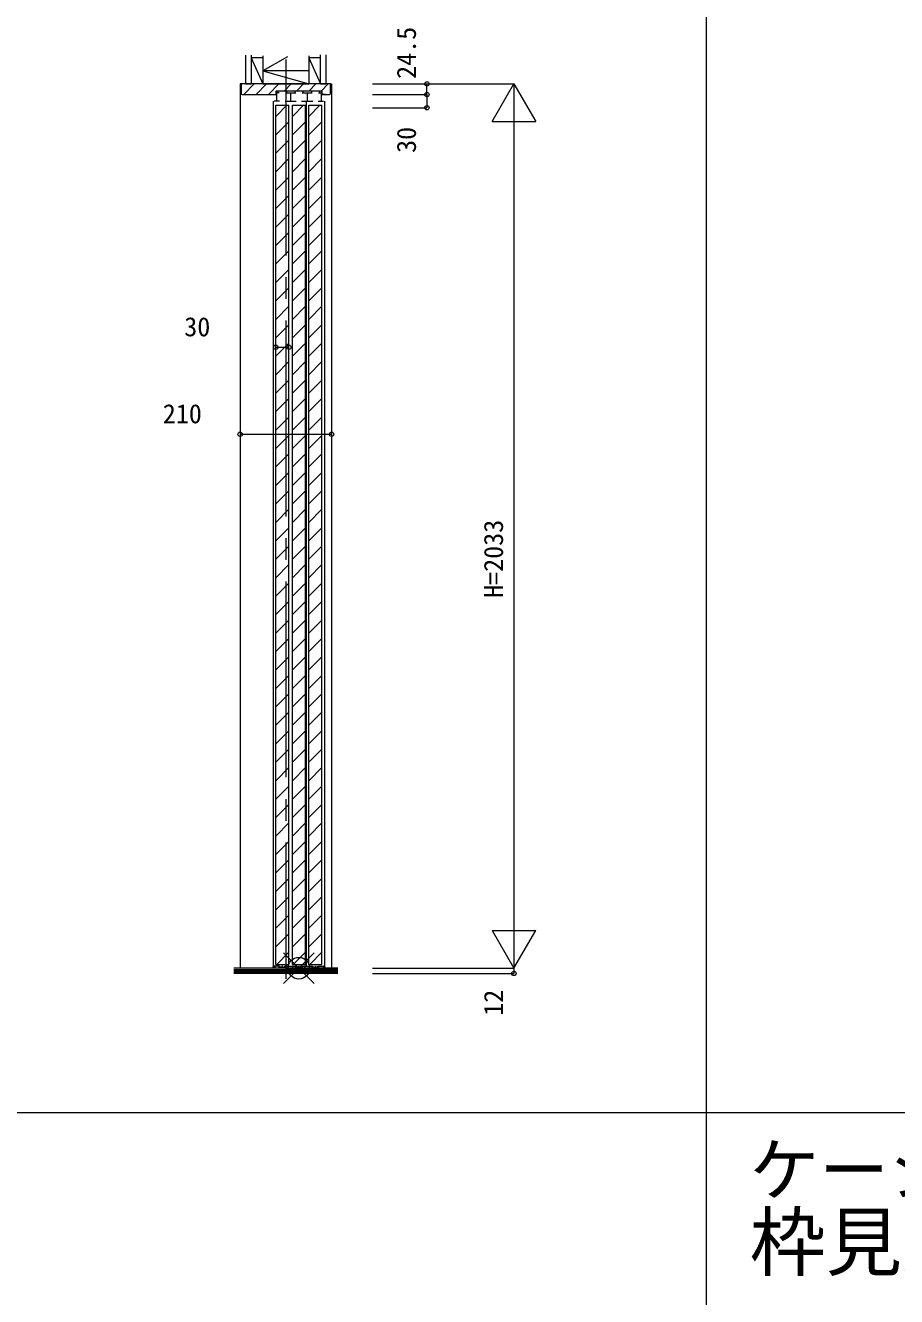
# Model space of a CAD drawing. Units: millimetres, scale not verified. Extents: x -14342 to 14341, y -10000 to 10000.
# Drawn here: x -4506 to -2504, y -7175 to -4253 of the extents above; entities that cross this region are included whole.
import ezdxf
from ezdxf.enums import TextEntityAlignment as Align

# ---------------------------------------------------------------- set-up
doc = ezdxf.new("R2010")
doc.units = ezdxf.units.MM
doc.header["$LTSCALE"] = 50
doc.linetypes.add('CHAIN2', pattern=[12, 9, -1, 1, -1])
for name, color, linetype, lineweight in [('0-0_0', 7, 'Continuous', 9), ('0-3_YKK_11', 2, 'Continuous', 18), ('0-4_YKK_12', 1, 'Continuous', 18), ('0-5_YKK_13', 7, 'Continuous', 9), ('0-6_YKK_D', 4, 'Continuous', 18)]:
    doc.layers.add(name, color=color, linetype=linetype, lineweight=lineweight)
doc.layers.add('0-1_USER1', color=7, linetype='Continuous')
doc.styles.add('ＭＳ ゴシック', font='')
doc.styles.get('ＭＳ ゴシック').set_extended_font_data('MS Gothic')

msp = doc.modelspace()

# ---------------------------------------------------------------- linework, layer by layer
at = {"layer": '0-0_0'}
for p, q in [((-2940.51, -10000), (-2940.51, 9500)), ((-14340.51, -6752.5), (14159.49, -6752.5))]:
    msp.add_line(p, q, dxfattribs=at)
at = {"layer": '0-3_YKK_11'}
for p, q in [((-3708.02, -4387.5), (-3383.02, -4387.5)), ((-3583.02, -4412), (-3583.02, -4442)), ((-3433.02, -4474.1), (-3383.02, -4387.5)), ((-3383.02, -4387.5), (-3333.02, -4474.1)), ((-3383.02, -4387.5), (-3383.02, -6420.5)), ((-3708.02, -4442), (-3583.02, -4442)), ((-3433.02, -4474.1), (-3333.02, -4474.1)), ((-3930.2, -4992.78), (-3900.2, -4992.78)), ((-4012.2, -5192.78), (-3802.2, -5192.78)), ((-3433.02, -6333.9), (-3333.02, -6333.9)), ((-3433.02, -6333.9), (-3383.02, -6420.5)), ((-3383.02, -6420.5), (-3333.02, -6333.9)), ((-3708.02, -6420.5), (-3383.02, -6420.5)), ((-3383.02, -6420.5), (-3383.02, -6432.5)), ((-3708.02, -6432.5), (-3383.02, -6432.5))]:
    msp.add_line(p, q, dxfattribs=at)
msp.add_lwpolyline([(-3708.02, -4412), (-3583.02, -4412), (-3583.02, -4387.5)], dxfattribs=at)
for centre in [(-3583.02, -4387.5), (-3583.02, -4412), (-3583.02, -4442), (-3930.2, -4992.78), (-3900.2, -4992.78), (-4012.2, -5192.78), (-3802.2, -5192.78), (-3383.02, -6432.5)]:
    msp.add_circle(centre, 5, dxfattribs=at)
at = {"layer": '0-4_YKK_12'}
for p, q in [((-3912.55, -6455.86), (-3841.84, -6385.14)), ((-3912.55, -6385.14), (-3841.84, -6455.86))]:
    msp.add_line(p, q, dxfattribs=at)
msp.add_circle((-3877.2, -6420.5), 25, dxfattribs=at)
at = {"layer": '0-5_YKK_13'}
for p, q in [((-3999.2, -4387.5), (-3999.2, -4321.06)), ((-3986.7, -4321.06), (-3986.7, -4387.5)), ((-3959.7, -4323.1), (-3959.7, -4387.5)), ((-3903.34, -4324.96), (-3959.7, -4357.5)), ((-3854.7, -4323.1), (-3854.7, -4387.5)), ((-3827.7, -4387.5), (-3827.7, -4320.58)), ((-3815.2, -4320.58), (-3815.2, -4387.5)), ((-3959.7, -4327.5), (-3986.7, -4327.5)), ((-3986.7, -4327.5), (-3959.7, -4387.5)), ((-3827.7, -4327.5), (-3854.7, -4327.5)), ((-3854.7, -4327.5), (-3827.7, -4387.5)), ((-3959.7, -4357.5), (-3854.7, -4387.5)), ((-3854.7, -4357.5), (-3959.7, -4357.5)), ((-4026.43, -6423.5), (-3907.2, -6423.5)), ((-4026.43, -6426.5), (-3907.2, -6426.5)), ((-4026.43, -6429.5), (-3907.2, -6429.5)), ((-3788.02, -6423.5), (-3907.2, -6423.5)), ((-3788.02, -6426.5), (-3907.2, -6426.5)), ((-3788.02, -6429.5), (-3907.2, -6429.5)), ((-3788.02, -6432.5), (-4026.43, -6432.5))]:
    msp.add_line(p, q, dxfattribs=at)
at = {"layer": '0-5_YKK_13', "linetype": 'CHAIN2'}
msp.add_line((-3907.2, -4331.51), (-3907.2, -6445.03), dxfattribs=at)
at = {"layer": '0-5_YKK_13'}
msp.add_lwpolyline([(-3788.02, -6420.5), (-3907.2, -6420.5), (-4026.43, -6420.5)], dxfattribs=at)
at = {"layer": '0-6_YKK_D'}
for p, q in [((-4009.7, -4389.32), (-4007.88, -4387.5)), ((-4003.59, -4411.5), (-3979.59, -4387.5)), ((-3999.2, -4387.5), (-3986.7, -4387.5)), ((-3975.31, -4411.5), (-3951.31, -4387.5)), ((-3959.7, -4387.5), (-3854.7, -4387.5)), ((-3947.02, -4411.5), (-3923.02, -4387.5)), ((-3938, -4411.7), (-3928.3, -4411.7)), ((-3924.6, -4403.1), (-3905.8, -4403.1)), ((-3924.6, -4408.2), (-3924.6, -4403.1)), ((-3910.34, -4403.1), (-3894.74, -4387.5)), ((-3907.8, -4408.2), (-3884.6, -4408.2)), ((-3905.8, -4403.1), (-3905.8, -4408.2)), ((-3896.2, -4408.2), (-3896.2, -4426.7)), ((-3886.6, -4403.1), (-3886.6, -4408.2)), ((-3882.05, -4403.1), (-3866.45, -4387.5)), ((-3869.8, -4408.2), (-3846.6, -4408.2)), ((-3867.8, -4403.1), (-3867.8, -4408.2)), ((-3858.2, -4408.2), (-3858.2, -4426.7)), ((-3853.77, -4403.1), (-3838.17, -4387.5)), ((-3848.6, -4403.1), (-3848.6, -4408.2)), ((-3827.7, -4387.5), (-3815.2, -4387.5)), ((-3816.4, -4411.7), (-3826.1, -4411.7)), ((-3825.49, -4403.1), (-3809.89, -4387.5)), ((-3936.2, -4426.88), (-3936.2, -6418.77)), ((-3921.4, -4426.7), (-3934, -4426.7)), ((-3930.2, -4436.5), (-3900.2, -4436.5)), ((-3930.2, -6411.5), (-3930.2, -4436.5)), ((-3930.2, -4461.91), (-3904.78, -4436.5)), ((-3909, -4426.7), (-3883.4, -4426.7)), ((-3900.2, -6411.5), (-3900.2, -4436.5)), ((-3900.2, -6411.5), (-3900.2, -4436.5)), ((-3892.2, -4436.5), (-3862.2, -4436.5)), ((-3892.2, -6411.5), (-3892.2, -4436.5)), ((-3892.2, -4461.91), (-3866.78, -4436.5)), ((-3871, -4426.7), (-3845.4, -4426.7)), ((-3862.2, -6411.5), (-3862.2, -4436.5)), ((-3862.2, -6411.5), (-3862.2, -4436.5)), ((-3860.2, -4426.88), (-3860.2, -6417.5)), ((-3854.2, -4436.5), (-3824.2, -4436.5)), ((-3854.2, -6411.5), (-3854.2, -4436.5)), ((-3854.2, -4461.91), (-3828.78, -4436.5)), ((-3833, -4426.7), (-3820.4, -4426.7)), ((-3824.2, -6411.5), (-3824.2, -4436.5)), ((-3818.2, -4426.88), (-3818.2, -6418.77)), ((-3930.2, -4504.34), (-3900.2, -4474.34)), ((-3892.2, -4504.34), (-3862.2, -4474.34)), ((-3854.2, -4504.34), (-3824.2, -4474.34)), ((-3930.2, -4546.77), (-3900.2, -4516.77)), ((-3892.2, -4546.77), (-3862.2, -4516.77)), ((-3854.2, -4546.77), (-3824.2, -4516.77)), ((-3930.2, -4589.19), (-3900.2, -4559.19)), ((-3892.2, -4589.19), (-3862.2, -4559.19)), ((-3854.2, -4589.19), (-3824.2, -4559.19)), ((-3930.2, -4631.62), (-3900.2, -4601.62)), ((-3892.2, -4631.62), (-3862.2, -4601.62)), ((-3854.2, -4631.62), (-3824.2, -4601.62)), ((-3930.2, -4674.05), (-3900.2, -4644.05)), ((-3892.2, -4674.05), (-3862.2, -4644.05)), ((-3854.2, -4674.05), (-3824.2, -4644.05)), ((-3930.2, -4716.47), (-3900.2, -4686.47)), ((-3892.2, -4716.47), (-3862.2, -4686.47)), ((-3854.2, -4716.47), (-3824.2, -4686.47)), ((-3930.2, -4758.9), (-3900.2, -4728.9)), ((-3892.2, -4758.9), (-3862.2, -4728.9)), ((-3854.2, -4758.9), (-3824.2, -4728.9)), ((-3930.2, -4801.33), (-3900.2, -4771.33)), ((-3892.2, -4801.33), (-3862.2, -4771.33)), ((-3854.2, -4801.33), (-3824.2, -4771.33)), ((-3930.2, -4843.75), (-3900.2, -4813.75)), ((-3892.2, -4843.75), (-3862.2, -4813.75)), ((-3854.2, -4843.75), (-3824.2, -4813.75)), ((-3930.2, -4886.18), (-3900.2, -4856.18)), ((-3892.2, -4886.18), (-3862.2, -4856.18)), ((-3854.2, -4886.18), (-3824.2, -4856.18)), ((-3930.2, -4928.61), (-3900.2, -4898.61)), ((-3892.2, -4928.61), (-3862.2, -4898.61)), ((-3854.2, -4928.61), (-3824.2, -4898.61)), ((-3930.2, -4971.03), (-3900.2, -4941.03)), ((-3892.2, -4971.03), (-3862.2, -4941.03)), ((-3854.2, -4971.03), (-3824.2, -4941.03)), ((-3930.2, -5013.46), (-3900.2, -4983.46)), ((-3892.2, -5013.46), (-3862.2, -4983.46)), ((-3854.2, -5013.46), (-3824.2, -4983.46)), ((-3930.2, -5055.88), (-3900.2, -5025.88)), ((-3892.2, -5055.88), (-3862.2, -5025.88)), ((-3854.2, -5055.88), (-3824.2, -5025.88)), ((-3930.2, -5098.31), (-3900.2, -5068.31)), ((-3892.2, -5098.31), (-3862.2, -5068.31)), ((-3854.2, -5098.31), (-3824.2, -5068.31)), ((-3930.2, -5140.74), (-3900.2, -5110.74)), ((-3892.2, -5140.74), (-3862.2, -5110.74)), ((-3854.2, -5140.74), (-3824.2, -5110.74)), ((-3930.2, -5183.16), (-3900.2, -5153.16)), ((-3892.2, -5183.16), (-3862.2, -5153.16)), ((-3854.2, -5183.16), (-3824.2, -5153.16)), ((-3930.2, -5225.59), (-3900.2, -5195.59)), ((-3892.2, -5225.59), (-3862.2, -5195.59)), ((-3854.2, -5225.59), (-3824.2, -5195.59)), ((-3930.2, -5268.02), (-3900.2, -5238.02)), ((-3892.2, -5268.02), (-3862.2, -5238.02)), ((-3854.2, -5268.02), (-3824.2, -5238.02)), ((-3930.2, -5310.44), (-3900.2, -5280.44)), ((-3892.2, -5310.44), (-3862.2, -5280.44)), ((-3854.2, -5310.44), (-3824.2, -5280.44)), ((-3930.2, -5352.87), (-3900.2, -5322.87)), ((-3892.2, -5352.87), (-3862.2, -5322.87)), ((-3854.2, -5352.87), (-3824.2, -5322.87)), ((-3930.2, -5395.3), (-3900.2, -5365.3)), ((-3892.2, -5395.3), (-3862.2, -5365.3)), ((-3854.2, -5395.3), (-3824.2, -5365.3)), ((-3930.2, -5437.72), (-3900.2, -5407.72)), ((-3892.2, -5437.72), (-3862.2, -5407.72)), ((-3854.2, -5437.72), (-3824.2, -5407.72)), ((-3930.2, -5480.15), (-3900.2, -5450.15)), ((-3892.2, -5480.15), (-3862.2, -5450.15)), ((-3854.2, -5480.15), (-3824.2, -5450.15)), ((-3930.2, -5522.58), (-3900.2, -5492.58)), ((-3892.2, -5522.58), (-3862.2, -5492.58)), ((-3854.2, -5522.58), (-3824.2, -5492.58)), ((-3930.2, -5565), (-3900.2, -5535)), ((-3892.2, -5565), (-3862.2, -5535)), ((-3854.2, -5565), (-3824.2, -5535)), ((-3930.2, -5607.43), (-3900.2, -5577.43)), ((-3892.2, -5607.43), (-3862.2, -5577.43)), ((-3854.2, -5607.43), (-3824.2, -5577.43)), ((-3930.2, -5649.85), (-3900.2, -5619.85)), ((-3892.2, -5649.85), (-3862.2, -5619.85)), ((-3854.2, -5649.85), (-3824.2, -5619.85)), ((-3930.2, -5692.28), (-3900.2, -5662.28)), ((-3892.2, -5692.28), (-3862.2, -5662.28)), ((-3854.2, -5692.28), (-3824.2, -5662.28)), ((-3930.2, -5734.71), (-3900.2, -5704.71)), ((-3892.2, -5734.71), (-3862.2, -5704.71)), ((-3854.2, -5734.71), (-3824.2, -5704.71)), ((-3930.2, -5777.13), (-3900.2, -5747.13)), ((-3892.2, -5777.13), (-3862.2, -5747.13)), ((-3854.2, -5777.13), (-3824.2, -5747.13)), ((-3930.2, -5819.56), (-3900.2, -5789.56)), ((-3892.2, -5819.56), (-3862.2, -5789.56)), ((-3854.2, -5819.56), (-3824.2, -5789.56)), ((-3930.2, -5861.99), (-3900.2, -5831.99)), ((-3892.2, -5861.99), (-3862.2, -5831.99)), ((-3854.2, -5861.99), (-3824.2, -5831.99)), ((-3930.2, -5904.41), (-3900.2, -5874.41)), ((-3892.2, -5904.41), (-3862.2, -5874.41)), ((-3854.2, -5904.41), (-3824.2, -5874.41)), ((-3930.2, -5946.84), (-3900.2, -5916.84)), ((-3892.2, -5946.84), (-3862.2, -5916.84)), ((-3854.2, -5946.84), (-3824.2, -5916.84)), ((-3930.2, -5989.27), (-3900.2, -5959.27)), ((-3892.2, -5989.27), (-3862.2, -5959.27)), ((-3854.2, -5989.27), (-3824.2, -5959.27)), ((-3930.2, -6031.69), (-3900.2, -6001.69)), ((-3892.2, -6031.69), (-3862.2, -6001.69)), ((-3854.2, -6031.69), (-3824.2, -6001.69)), ((-3930.2, -6074.12), (-3900.2, -6044.12)), ((-3892.2, -6074.12), (-3862.2, -6044.12)), ((-3854.2, -6074.12), (-3824.2, -6044.12)), ((-3930.2, -6116.54), (-3900.2, -6086.54)), ((-3892.2, -6116.54), (-3862.2, -6086.54)), ((-3854.2, -6116.54), (-3824.2, -6086.54)), ((-3930.2, -6158.97), (-3900.2, -6128.97)), ((-3892.2, -6158.97), (-3862.2, -6128.97)), ((-3854.2, -6158.97), (-3824.2, -6128.97)), ((-3930.2, -6201.4), (-3900.2, -6171.4)), ((-3892.2, -6201.4), (-3862.2, -6171.4)), ((-3854.2, -6201.4), (-3824.2, -6171.4)), ((-3930.2, -6243.82), (-3900.2, -6213.82)), ((-3892.2, -6243.82), (-3862.2, -6213.82)), ((-3854.2, -6243.82), (-3824.2, -6213.82)), ((-3930.2, -6286.25), (-3900.2, -6256.25)), ((-3892.2, -6286.25), (-3862.2, -6256.25)), ((-3854.2, -6286.25), (-3824.2, -6256.25)), ((-3930.2, -6328.68), (-3900.2, -6298.68)), ((-3892.2, -6328.68), (-3862.2, -6298.68)), ((-3854.2, -6328.68), (-3824.2, -6298.68)), ((-3930.2, -6371.1), (-3900.2, -6341.1)), ((-3892.2, -6371.1), (-3862.2, -6341.1)), ((-3854.2, -6371.1), (-3824.2, -6341.1)), ((-3928.16, -6411.5), (-3900.2, -6383.53)), ((-3890.16, -6411.5), (-3862.2, -6383.53)), ((-3852.16, -6411.5), (-3824.2, -6383.53)), ((-3937.75, -6419.83), (-3937.75, -6420.4)), ((-3935.03, -6416.29), (-3937.16, -6418.41)), ((-3923.25, -6415.7), (-3933.62, -6415.7)), ((-3932.75, -6415.7), (-3932.75, -6419)), ((-3930.2, -6411.5), (-3900.2, -6411.5)), ((-3907.05, -6415.7), (-3885.45, -6415.7)), ((-3901.75, -6419), (-3901.75, -6415.7)), ((-3892.2, -6411.5), (-3862.2, -6411.5)), ((-3890.75, -6419), (-3890.75, -6415.7)), ((-3863.69, -6419), (-3863.69, -6415.7)), ((-3854.2, -6411.5), (-3824.2, -6411.5)), ((-3852.69, -6419), (-3852.69, -6415.7)), ((-3832.8, -6418.2), (-3831.2, -6418.2)), ((-3831.2, -6415.7), (-3820.83, -6415.7)), ((-3831.2, -6418.2), (-3831.2, -6415.7)), ((-3821.7, -6415.7), (-3821.7, -6419)), ((-3819.41, -6416.29), (-3817.29, -6418.41)), ((-3816.7, -6419.83), (-3816.7, -6420.4))]:
    msp.add_line(p, q, dxfattribs=at)
for points in [[(-4009.7, -4387.5), (-4012.2, -4387.5), (-4012.2, -6420.5)], [(-3829.7, -4387.5), (-3984.7, -4387.5), (-4009.7, -4387.5), (-4009.7, -4409.5)], [(-4007.7, -4411.5), (-3930.3, -4411.5), (-3929.8, -4411), (-3929.8, -4403.1), (-3885.7, -4403.1), (-3868.7, -4403.1), (-3824.6, -4403.1), (-3824.6, -4411), (-3824.1, -4411.5), (-3806.7, -4411.5)], [(-3922.6, -4408.2), (-3928.3, -4408.2), (-3928.3, -4426.7)], [(-3848.6, -4403.1), (-3829.8, -4403.1), (-3829.8, -4408.2)], [(-3831.8, -4408.2), (-3826.1, -4408.2), (-3826.1, -4426.7)], [(-3804.7, -4409.5), (-3804.7, -4387.5), (-3829.7, -4387.5)], [(-3804.7, -4387.5), (-3802.2, -4387.5), (-3802.2, -6420.5)], [(-3819.9, -6420.5), (-3934.55, -6420.5), (-3934.55, -6417.13), (-3933.2, -6416.64)], [(-3923.25, -6415.7), (-3923.25, -6418.2), (-3921.65, -6418.2)], [(-3923.15, -6415.5), (-3921.15, -6415.5), (-3921.15, -6419.3), (-3916.95, -6419.3), (-3916.95, -6417.7)], [(-3913.55, -6417.7), (-3913.55, -6419.3), (-3909.35, -6419.3), (-3909.35, -6415.5), (-3907.35, -6415.5)], [(-3906.97, -6418.9), (-3907.73, -6416.8), (-3907.6, -6416.44), (-3907.35, -6416), (-3907.05, -6415.7)], [(-3885.45, -6415.7), (-3885.15, -6416), (-3884.9, -6416.44), (-3884.77, -6416.8), (-3885.53, -6418.9)], [(-3885.15, -6415.5), (-3883.15, -6415.5), (-3883.15, -6419.3), (-3878.95, -6419.3), (-3878.95, -6417.7)], [(-3875.55, -6417.7), (-3875.55, -6419.3), (-3871.35, -6419.3), (-3871.35, -6415.5), (-3869.35, -6415.5)], [(-3868.91, -6418.9), (-3869.68, -6416.8), (-3869.54, -6416.44), (-3869.29, -6416), (-3868.99, -6415.7), (-3847.39, -6415.7)], [(-3847.39, -6415.7), (-3847.09, -6416), (-3846.84, -6416.44), (-3846.71, -6416.8), (-3847.48, -6418.9)], [(-3847.1, -6415.5), (-3845.1, -6415.5), (-3845.1, -6419.3), (-3840.9, -6419.3), (-3840.9, -6417.7)], [(-3837.5, -6417.7), (-3837.5, -6419.3), (-3833.3, -6419.3), (-3833.3, -6415.5), (-3831.3, -6415.5)], [(-3821.24, -6416.64), (-3819.9, -6417.13), (-3819.9, -6420.54)]]:
    msp.add_lwpolyline(points, dxfattribs=at)
for centre, radius, start, end in [((-4007.7, -4409.5), 2, 180.00001, 269.99999), ((-3806.7, -4409.5), 2, 270.00001, 359.99999), ((-3935.75, -6419.83), 2, 135.00001, 180), ((-3933.62, -6417.7), 2, 90, 134.99999), ((-3915.25, -6417.7), 1.7, 359.99999, 180.00001), ((-3877.25, -6417.7), 1.7, 359.99999, 180.00001), ((-3839.2, -6417.7), 1.7, 359.99999, 180.00001), ((-3820.83, -6417.7), 2, 45.00001, 90), ((-3818.7, -6419.83), 2, 360, 44.99999)]:
    msp.add_arc(centre, radius, start, end, dxfattribs=at)

# ---------------------------------------------------------------- texts
at = {"layer": '0-1_USER1', "style": 'ＭＳ ゴシック'}
for s, height, p in [('ケーシングタイプ4方枠', 117.3, (-2841.51, -6977.5)), ('枠見込み186/ラウンドレール/薄敷居(シート)', 128.3, (-2841.51, -7152.5))]:
    msp.add_text(s, height=height, dxfattribs=at).set_placement(p, align=Align.BOTTOM_LEFT)
at = {"layer": '0-3_YKK_11', "style": 'ＭＳ ゴシック'}
for s, p in [('24.5', (-3595.02, -4375.75)), ('30', (-3595.02, -4545.97)), ('H=2033', (-3395.02, -5569)), ('12', (-3394.84, -6529.8))]:
    msp.add_text(s, height=43.99, rotation=90, dxfattribs=at).set_placement(p, align=Align.BOTTOM_LEFT)
for s, p in [('30', (-4140.62, -4980.78)), ('210', (-4189.91, -5180.78))]:
    msp.add_text(s, height=43.99, dxfattribs=at).set_placement(p, align=Align.BOTTOM_LEFT)

doc.saveas('drawing.dxf')
